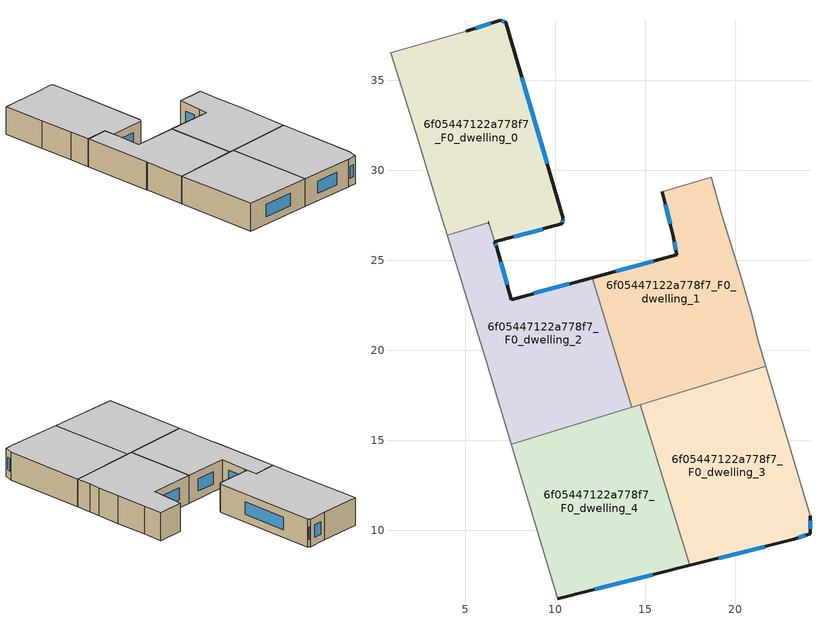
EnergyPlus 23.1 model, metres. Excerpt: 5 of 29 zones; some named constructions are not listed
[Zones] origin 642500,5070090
6f05447122a778f7_F0_dwelling_0
 floor ground (EU_floor_Construction): 7.25,38.23 10.45,27.32 10.34,27.02 6.64,26.02 6.29,27.1 4,26.4 3.34,28.52 2.24,32.13 0.84,36.53 5.05,37.73 6.95,38.33 z0
 wall outside (EU_wall_Construction): 6.64,26.02 10.34,27.02 10.45,27.32 7.25,38.23 6.95,38.33 5.05,37.73 z0:3; 6.28,27.1,3 6.28,27.1,0 6.29,27.1,3
 wall to 6f05447122a778f7_F0_dwelling_2 (EU_wall_Construction): 6.29,27.1 6.64,26.02 / 4,26.4 6.28,27.1 z0:3
 wall adiabatic (EU_wall_Construction): 5.05,37.73 0.84,36.53 2.24,32.13 3.34,28.52 4,26.4 z0:3
 window (EU_Window_Construction): 6.41,38.16 5.58,37.9 / 7.16,38.26 7.03,38.3 / 9.55,30.38 8.14,35.17 / 10.37,27.11 10.42,27.24 / 7.68,26.3 9.31,26.74 z0.84:2.16
 ceiling to 6f05447122a778f7_F1_dwelling_0 (EU_floor_Construction): 10.34,27.02 10.45,27.32 7.25,38.23 6.95,38.33 5.05,37.73 0.84,36.53 2.24,32.13 3.34,28.52 4,26.4 6.29,27.1 6.64,26.02 z3
6f05447122a778f7_F0_dwelling_1
 floor ground (EU_floor_Construction): 18.65,29.62 19.25,27.52 20.25,24.32 20.95,21.91 21.25,20.61 21.69,19.12 14.25,16.84 12.04,24.04 16.75,25.32 16.55,26.32 15.95,28.82 z0
 wall outside (EU_wall_Construction): 15.95,28.82 16.55,26.32 16.75,25.32 12.04,24.04 z0:3
 wall to 6f05447122a778f7_F0_dwelling_2 (EU_wall_Construction): 12.04,24.04 14.25,16.84 z0:3
 wall adiabatic (EU_wall_Construction): 21.69,19.12 21.25,20.61 20.95,21.91 20.25,24.32 19.25,27.52 18.65,29.62 15.95,28.82 z0:3
 wall to 6f05447122a778f7_F0_dwelling_3 (EU_wall_Construction): 14.72,16.99 21.69,19.12 z0:3
 wall to 6f05447122a778f7_F0_dwelling_4 (EU_wall_Construction): 14.25,16.84 14.72,16.99 z0:3
 window (EU_Window_Construction): 15.43,24.96 13.36,24.4 / 16.61,26.04 16.69,25.6 / 16.12,28.12 16.38,27.02 z0.84:2.16
 ceiling to 6f05447122a778f7_F1_dwelling_1 (EU_floor_Construction): 21.69,19.12 21.25,20.61 20.95,21.91 20.25,24.32 19.25,27.52 18.65,29.62 15.95,28.82 16.55,26.32 16.75,25.32 12.04,24.04 14.25,16.84 z3
6f05447122a778f7_F0_dwelling_2
 floor ground (EU_floor_Construction): 12.04,24.04 14.25,16.84 7.55,14.79 6.24,19.12 6.21,19.22 4,26.4 6.28,27.1 6.74,25.72 7.54,22.82 z0
 wall outside (EU_wall_Construction): 12.04,24.04 7.54,22.82 6.74,25.72 6.65,26.02 z0:3; 6.29,27.1,3 6.29,27.1,0 6.28,27.1,0; 6.65,26.02,3 6.65,26.02,0 6.64,26.02,0
 wall adiabatic (EU_wall_Construction): 4,26.4 6.21,19.22 6.24,19.12 7.55,14.79 z0:3
 wall to 6f05447122a778f7_F0_dwelling_4 (EU_wall_Construction): 7.55,14.79 14.25,16.84 z0:3
 window (EU_Window_Construction): 6.71,25.8 6.67,25.93 / 7.32,23.63 6.97,24.91 / 10.78,23.7 8.8,23.16 z0.84:2.16
 ceiling to 6f05447122a778f7_F1_dwelling_2 (EU_floor_Construction): 14.25,16.84 12.04,24.04 7.54,22.82 6.74,25.72 6.29,27.1 4,26.4 6.21,19.22 6.24,19.12 7.55,14.79 z3
6f05447122a778f7_F0_dwelling_3
 floor ground (EU_floor_Construction): 21.69,19.12 24.15,10.81 24.15,9.8 23.25,9.5 17.46,8.05 14.72,16.99 z0
 wall outside (EU_wall_Construction): 17.46,8.05 23.25,9.5 24.15,9.8 24.15,10.81 z0:3
 wall to 6f05447122a778f7_F0_dwelling_4 (EU_wall_Construction): 14.72,16.99 17.46,8.05 z0:3
 wall adiabatic (EU_wall_Construction): 24.15,10.81 21.69,19.12 z0:3
 window (EU_Window_Construction): 24.15,10.09 24.15,10.53 / 23.5,9.59 23.9,9.72 / 19.08,8.46 21.63,9.1 z0.84:2.16
 ceiling to 6f05447122a778f7_F1_dwelling_3 (EU_floor_Construction): 23.25,9.5 24.15,9.8 24.15,10.81 21.69,19.12 14.72,16.99 17.46,8.05 z3
6f05447122a778f7_F0_dwelling_4
 floor ground (EU_floor_Construction): 14.72,16.99 17.46,8.05 10.14,6.21 7.55,14.79 z0
 wall outside (EU_wall_Construction): 10.14,6.21 17.46,8.05 z0:3
 wall adiabatic (EU_wall_Construction): 7.55,14.79 10.14,6.21 z0:3
 window (EU_Window_Construction): 12.19,6.72 15.41,7.53 z0.84:2.16
 ceiling to 6f05447122a778f7_F1_dwelling_4 (EU_floor_Construction): 17.46,8.05 14.72,16.99 7.55,14.79 10.14,6.21 z3
[HVACTEMPLATE:THERMOSTAT] Constant Heating Setpoint=20; Constant Cooling Setpoint=50
EU_HeatOnly_6f05447122a778f7_F0_dwelling_0; EU_HeatOnly_6f05447122a778f7_F0_dwelling_1; EU_HeatOnly_6f05447122a778f7_F0_dwelling_2; EU_HeatOnly_6f05447122a778f7_F0_dwelling_3; EU_HeatOnly_6f05447122a778f7_F0_dwelling_4; EU_HeatOnly_6f05447122a778f7_F1_dwelling_0; EU_HeatOnly_6f05447122a778f7_F1_dwelling_1; EU_HeatOnly_6f05447122a778f7_F1_dwelling_2; EU_HeatOnly_6f05447122a778f7_F1_dwelling_3; EU_HeatOnly_6f05447122a778f7_F1_dwelling_4; EU_HeatOnly_6f05447122a778f7_F2_dwelling_0; EU_HeatOnly_6f05447122a778f7_F2_dwelling_1; EU_HeatOnly_6f05447122a778f7_F2_dwelling_2; EU_HeatOnly_6f05447122a778f7_F2_dwelling_3; EU_HeatOnly_6f05447122a778f7_F2_dwelling_4; EU_HeatOnly_6f05447122a778f7_F3_dwelling_0; EU_HeatOnly_6f05447122a778f7_F3_dwelling_1; EU_HeatOnly_6f05447122a778f7_F3_dwelling_2; EU_HeatOnly_6f05447122a778f7_F3_dwelling_3; EU_HeatOnly_6f05447122a778f7_F3_dwelling_4; EU_HeatOnly_6f05447122a778f7_F4_dwelling_0; EU_HeatOnly_6f05447122a778f7_F4_dwelling_1; EU_HeatOnly_6f05447122a778f7_F4_dwelling_2; EU_HeatOnly_6f05447122a778f7_F4_dwelling_3; EU_HeatOnly_6f05447122a778f7_F4_dwelling_4; EU_HeatOnly_6f05447122a778f7_F5_dwelling_0; EU_HeatOnly_6f05447122a778f7_F5_dwelling_1; EU_HeatOnly_6f05447122a778f7_F5_dwelling_2; EU_HeatOnly_6f05447122a778f7_F5_dwelling_3
[SCHEDULE:CONSTANT]
Name | Hourly Value
EU_AlwaysOn | 1
EU_CoolingOff | 0
[SCHEDULE:FILE] Column Number=1; Rows to Skip at Top=0; Number of Hours of Data=8760; Column Separator=Comma; Interpolate to Timestep=No; Minutes per Item=60; Adjust Schedule for Daylight Savings=Yes
Name | File
EU_Step8_GainSchedule_6f05447122a778f7_F4_dwelling_1_f000 | ../../schedules/6f05447122a778f7/6f05447122a778f7_F4_dwelling_1_f000_gain.csv
EU_Step8_GainSchedule_6f05447122a778f7_F4_dwelling_2_f000 | ../../schedules/6f05447122a778f7/6f05447122a778f7_F4_dwelling_2_f000_gain.csv
EU_Step8_GainSchedule_6f05447122a778f7_F4_dwelling_3_f000 | ../../schedules/6f05447122a778f7/6f05447122a778f7_F4_dwelling_3_f000_gain.csv
EU_Step8_GainSchedule_6f05447122a778f7_F4_dwelling_4_f000 | ../../schedules/6f05447122a778f7/6f05447122a778f7_F4_dwelling_4_f000_gain.csv
EU_Step8_GainSchedule_6f05447122a778f7_F5_dwelling_0_f000 | ../../schedules/6f05447122a778f7/6f05447122a778f7_F5_dwelling_0_f000_gain.csv
EU_Step8_GainSchedule_6f05447122a778f7_F5_dwelling_1_f000 | ../../schedules/6f05447122a778f7/6f05447122a778f7_F5_dwelling_1_f000_gain.csv
EU_Step8_GainSchedule_6f05447122a778f7_F5_dwelling_2_f000 | ../../schedules/6f05447122a778f7/6f05447122a778f7_F5_dwelling_2_f000_gain.csv
EU_Step8_GainSchedule_6f05447122a778f7_F5_dwelling_3_f000 | ../../schedules/6f05447122a778f7/6f05447122a778f7_F5_dwelling_3_f000_gain.csv
